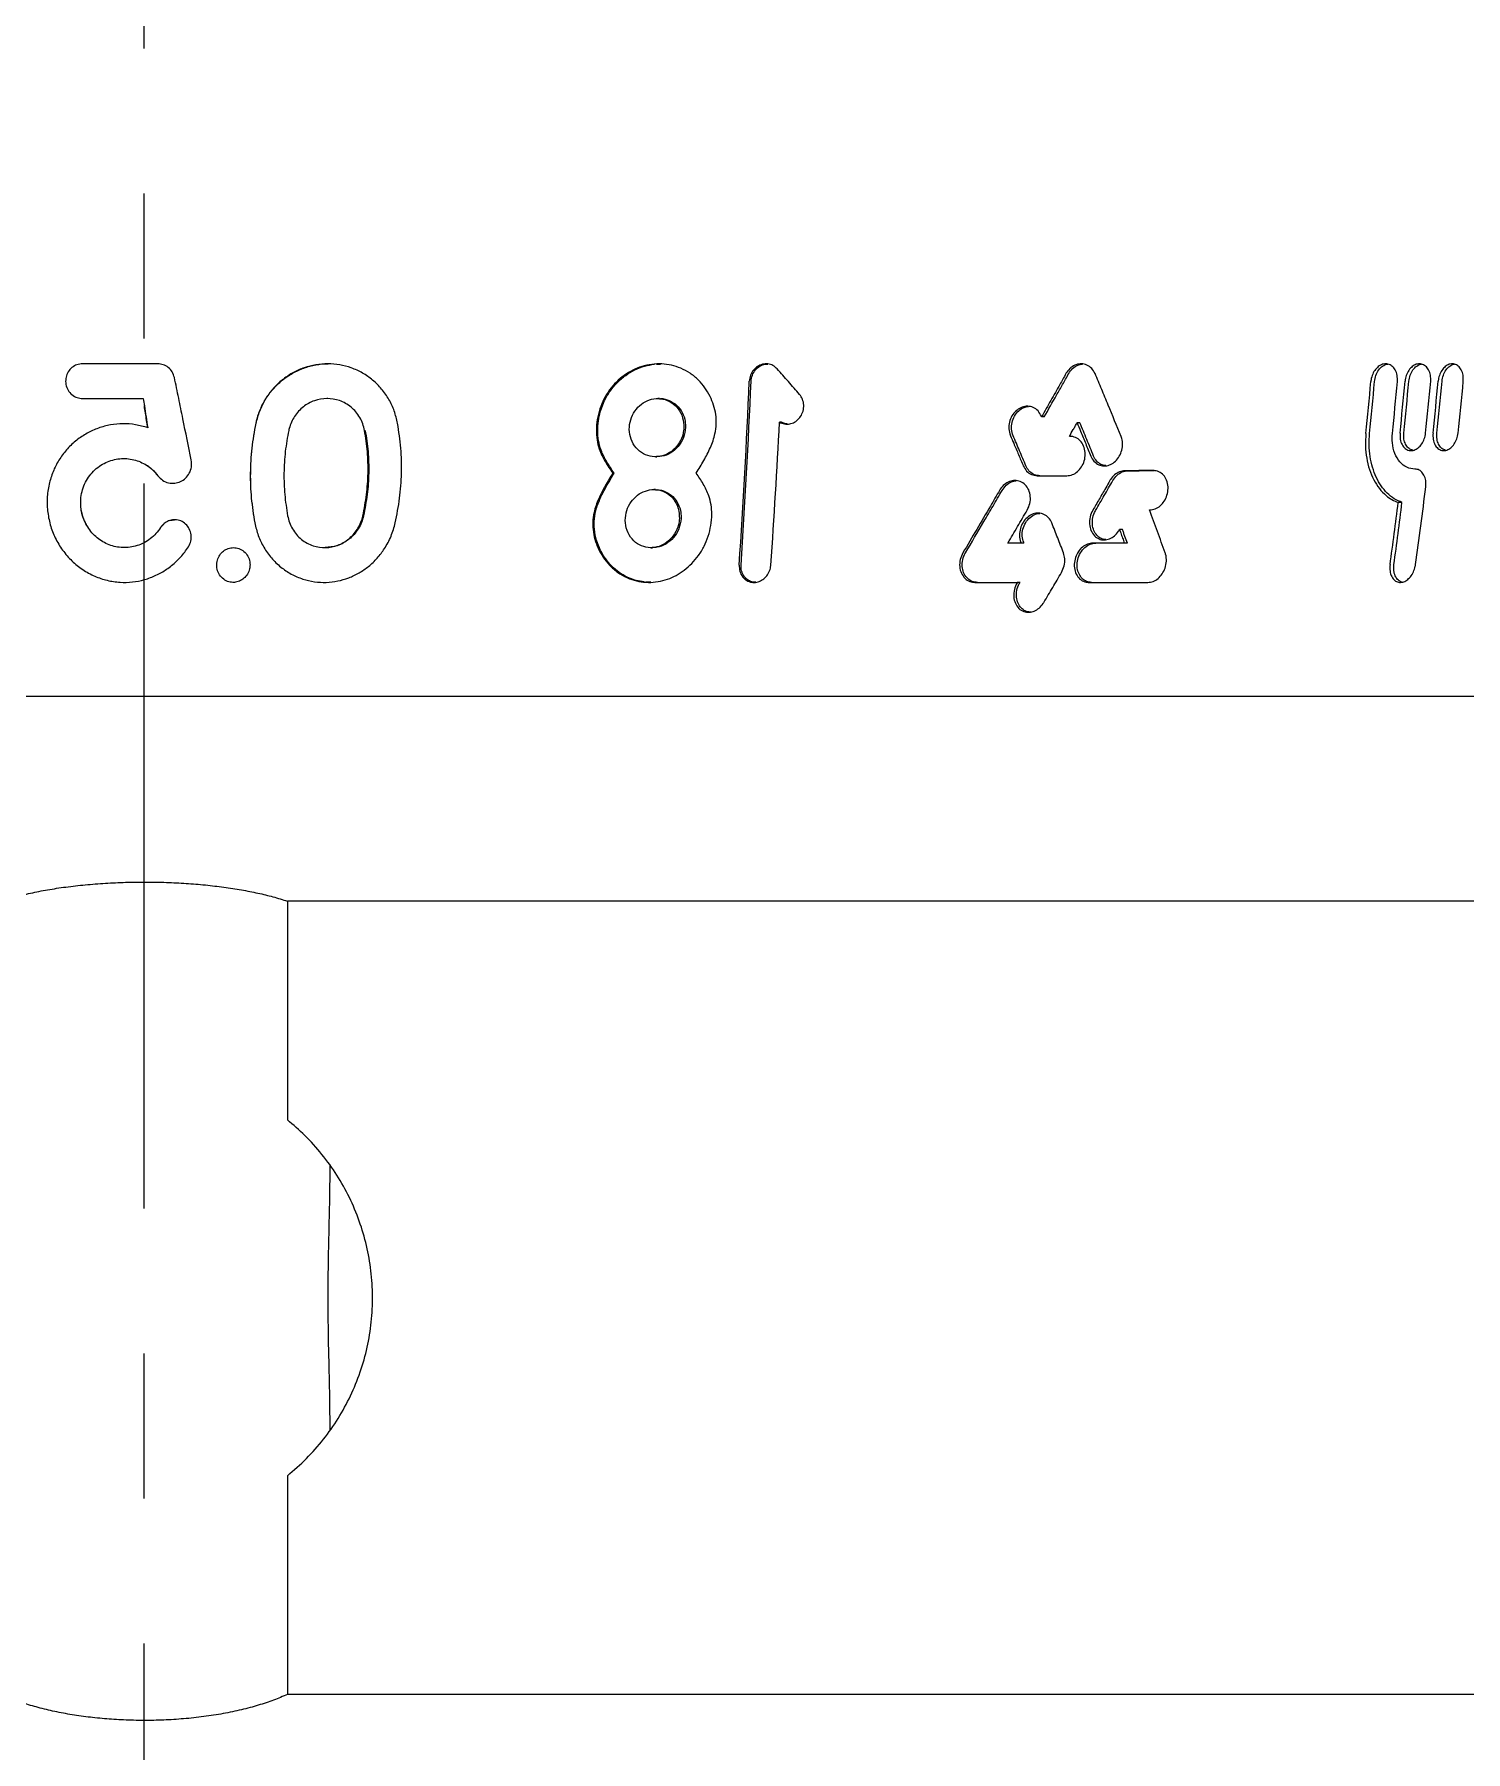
# Model space of a CAD drawing. Header units: millimetres. Extents: x 8 to 872, y 8 to 585.
# Drawn here: x 732.85 to 757.93, y 167.16 to 197.24 of the extents above; entities that cross this region are included whole.
import ezdxf

# ---------------------------------------------------------------- set-up
doc = ezdxf.new("R2010")
doc.units = ezdxf.units.MM
doc.linetypes.add('CENTERX2', pattern=[20.32, 12.7, -2.54, 2.54, -2.54])
doc.layers.add('CENTERLINE', color=4, linetype='CENTERX2')
doc.layers.add('HATCH', color=3, linetype='Continuous')
doc.layers.add('OUTLINE', color=7, linetype='Continuous', lineweight=25)

msp = doc.modelspace()

# ---------------------------------------------------------------- hatches: boundary and pattern name
at = {"layer": 'HATCH'}
h = msp.add_hatch(dxfattribs=at)
h.set_pattern_fill('NET', color=256, angle=45, style=0)
edge = h.paths.add_edge_path(flags=0)
edge.add_line((767.40473, 185.63876), (774.75574, 183.66907))
edge.add_arc((316.70779, 197.23876), 458.24891, 358.3031065, 360)
edge.add_line((774.95669, 197.23876), (774.95669, 200.86584))
edge.add_arc((763.9299, 200.86584), 11.02679, 0, 8.530766)
edge.add_line((774.8347, 202.50156), (774.72831, 203.2108))
edge.add_arc((781.1299, 204.17104), 6.47321, 180, 188.530766, ccw=False)
edge.add_line((774.65669, 204.17104), (774.65669, 314.81098))
edge.add_arc((781.1299, 314.81098), 6.47321, 171.469234, 180, ccw=False)
edge.add_line((774.72831, 315.77122), (774.8347, 316.48046))
edge.add_arc((763.9299, 318.11618), 11.02679, 351.469234, 360)
edge.add_line((774.95669, 318.11618), (774.95669, 326.84326))
edge.add_arc((738.9299, 326.84326), 36.02679, 0, 46.397181)
edge.add_line((763.77596, 352.93163), (762.29148, 354.34543))
edge.add_arc((768.4799, 360.84326), 8.97321, 180, 226.397181, ccw=False)
edge.add_line((759.50669, 360.84326), (759.50669, 362.49326))
edge.add_arc((583.1799, 362.49326), 176.32679, 0, 5.9289581)
edge.add_line((758.56347, 380.70699), (754.63591, 418.5263))
edge.add_arc((757.59321, 418.83342), 2.97321, 5.928958, 185.928958, ccw=False)
edge.add_line((760.55051, 419.14054), (760.5824, 418.83342))
edge.add_line((760.5824, 418.83342), (760.59321, 418.83342))
edge.add_arc((757.59321, 418.83342), 3, 0, 90)
edge.add_line((757.59321, 421.83342), (748.23288, 421.83342))
edge.add_spline(control_points=[(748.23288, 421.83342), (748.40967, 420.13113), (748.58646, 418.42884), (748.76325, 416.72655), (749.83717, 406.3858), (750.91109, 396.04504), (751.985, 385.70429), (752.17955, 383.83101), (752.37409, 381.95773), (752.56864, 380.08445)], knot_values=[0.02553904, 0.02553904, 0.02553904, 0.02553904, 0.03067337, 0.03067337, 0.03067337, 0.06186248, 0.06186248, 0.06186248, 0.06751254, 0.06751254, 0.06751254, 0.06751254], weights=[1, 1, 1, 1, 1, 1, 1, 1, 1, 1], degree=3, periodic=0)
edge.add_spline(control_points=[(752.56864, 380.08445), (752.86599, 377.22118), (753.09124, 374.34612), (753.39566, 368.57211), (753.47482, 365.67316), (753.47942, 362.76201)], knot_values=[0, 0, 0, 0, 0.5, 0.5, 1, 1, 1, 1], weights=[1, 1, 1, 1, 1, 1], degree=3, periodic=0)
edge.add_spline(control_points=[(753.47942, 362.76201), (753.48214, 361.04068), (753.71632, 359.30494), (754.16941, 357.64429), (754.7455, 355.53282), (755.69505, 353.49205), (756.93807, 351.69064), (757.69838, 350.58879), (758.57703, 349.56008), (759.54645, 348.63683)], knot_values=[0, 0, 0, 0, 0.00516405, 0.00516405, 0.00516405, 0.01176655, 0.01176655, 0.01176655, 0.01576889, 0.01576889, 0.01576889, 0.01576889], weights=[1, 1, 1, 1, 1, 1, 1, 1, 1, 1], degree=3, periodic=0)
edge.add_line((759.54645, 348.63683), (759.61935, 348.5674))
edge.add_spline(control_points=[(759.61935, 348.5674), (760.3536, 347.86812), (761.0593, 347.12401), (762.37762, 345.5842), (762.99399, 344.78552), (764.14281, 343.13173), (764.67526, 342.27662), (765.41033, 340.95118), (765.64473, 340.50222), (766.09193, 339.58978), (766.30527, 339.12493), (767.30764, 336.78519), (767.90868, 334.86112), (768.51787, 331.89891), (768.67182, 330.89873), (768.82676, 329.37867), (768.86559, 328.86892), (768.917, 327.85449), (768.92975, 327.34835), (768.92975, 326.84326)], knot_values=[0, 0, 0, 0, 0.125, 0.125, 0.25, 0.25, 0.375, 0.375, 0.4375, 0.4375, 0.5, 0.5, 0.75, 0.75, 0.875, 0.875, 0.9375, 0.9375, 1, 1, 1, 1], weights=[1, 1, 1, 1, 1, 1, 1, 1, 1, 1, 1, 1, 1, 1, 1, 1, 1, 1, 1, 1], degree=3, periodic=0)
edge.add_line((768.92975, 326.84326), (768.92975, 318.11618))
edge.add_spline(control_points=[(768.92975, 318.11618), (768.92975, 317.99208), (768.92508, 317.86694), (768.90655, 317.61927), (768.89272, 317.4964), (768.87443, 317.37448)], knot_values=[0, 0, 0, 0, 0.5, 0.5, 1, 1, 1, 1], weights=[1, 1, 1, 1, 1, 1], degree=3, periodic=0)
edge.add_line((768.87443, 317.37448), (768.68507, 316.11205))
edge.add_spline(control_points=[(768.68507, 316.11205), (768.66678, 315.99015), (768.65295, 315.86725), (768.63441, 315.6194), (768.62975, 315.49454), (768.62975, 315.37035)], knot_values=[0, 0, 0, 0, 0.5, 0.5, 1, 1, 1, 1], weights=[1, 1, 1, 1, 1, 1], degree=3, periodic=0)
edge.add_line((768.62975, 315.37035), (768.62975, 203.61167))
edge.add_spline(control_points=[(768.62975, 203.61167), (768.62975, 203.48807), (768.63437, 203.36351), (768.65286, 203.11565), (768.6667, 202.99245), (768.68507, 202.86997)], knot_values=[0, 0, 0, 0, 0.5, 0.5, 1, 1, 1, 1], weights=[1, 1, 1, 1, 1, 1], degree=3, periodic=0)
edge.add_line((768.68507, 202.86997), (768.87443, 201.60755))
edge.add_spline(control_points=[(768.87443, 201.60755), (768.89298, 201.48391), (768.9206, 201.23666), (768.92975, 200.98944), (768.92975, 200.86584)], knot_values=[0, 0, 0, 0, 0.5, 1, 1, 1, 1], weights=[1, 1, 1, 1, 1], degree=3, periodic=0)
edge.add_line((768.92975, 200.86584), (768.92975, 197.23876))
edge.add_spline(control_points=[(768.92975, 197.23876), (768.92975, 195.29464), (768.80398, 193.35045), (768.42172, 190.43404), (768.26114, 189.45856), (767.87862, 187.53266), (767.65669, 186.58045), (767.40473, 185.63876)], knot_values=[0, 0, 0, 0, 0.5, 0.5, 0.75, 0.75, 1, 1, 1, 1], weights=[1, 1, 1, 1, 1, 1, 1, 1], degree=3, periodic=0)

# ---------------------------------------------------------------- linework, layer by layer
at = {"layer": 'CENTERLINE'}
msp.add_line((734.7799, 156.34842), (734.7799, 430.8663), dxfattribs=at)
at = {"layer": 'OUTLINE'}
for p, q in [((735.01731, 191.46761), (733.69816, 191.46761)), ((743.75289, 191.46124), (743.82394, 191.46229)), ((733.70083, 190.85892), (734.76221, 190.85892)), ((737.99381, 190.85891), (737.98409, 190.85891)), ((743.80562, 190.85854), (743.77786, 190.85854)), ((745.94296, 190.44595), (745.90949, 190.44595)), ((750.55052, 190.5407), (750.50326, 190.5407)), ((751.1737, 190.43382), (751.12453, 190.43382)), ((751.00041, 190.19633), (750.98973, 190.19633)), ((743.7355, 189.84065), (743.76337, 189.84065)), ((734.42659, 189.80792), (734.42548, 189.80792)), ((734.78783, 189.7099), (734.78775, 189.70993)), ((743.01372, 189.55264), (742.98884, 189.55264)), ((743.73691, 189.26465), (743.70883, 189.26465)), ((750.4247, 189.50714), (750.94488, 189.50714)), ((756.81766, 189.03753), (756.75074, 189.03753)), ((735.06638, 188.60003), (735.12154, 188.65994)), ((735.22596, 188.72228), (735.30713, 188.73339)), ((750.14463, 188.32796), (749.91269, 188.32796)), ((750.19177, 188.32796), (750.14463, 188.32796)), ((751.95416, 188.32796), (751.40063, 188.32796)), ((751.91862, 188.56249), (751.86633, 188.56249)), ((752.00685, 188.32796), (751.95416, 188.32796)), ((737.94086, 188.24746), (737.95076, 188.24746)), ((743.65633, 188.24676), (743.68454, 188.24676)), ((743.65329, 187.64297), (743.56586, 187.64409)), ((749.33444, 187.63876), (750.07752, 187.63876)), ((750.12481, 187.63876), (750.07752, 187.63876)), ((751.32803, 187.63875), (752.36694, 187.63875)), ((767.40473, 185.63876), (702.15507, 185.63876)), ((765.48585, 182.05493), (737.28677, 182.05493)), ((737.28677, 182.05493), (737.28677, 178.22359)), ((737.28677, 171.98961), (737.28677, 168.15828)), ((765.48585, 168.15828), (737.28677, 168.15828))]:
    msp.add_line(p, q, dxfattribs=at)
for centre, radius, start, end in [((608.35874, 197.03706), 137.14775, 356.1976122, 357.5449257), ((608.06159, 197.03784), 137.47634, 356.206387, 357.5504709), ((687.42195, 197.1556), 69.11065, 354.2632417, 355.0200448), ((687.30182, 197.1582), 69.29461, 354.2763595, 355.0311385), ((689.32147, 197.15779), 67.68216, 354.1398855, 354.9127967), ((689.8748, 197.15652), 67.26377, 354.1099877, 354.8859327), ((689.75442, 197.1598), 67.44979, 354.1234857, 354.8972746), ((691.59034, 197.16336), 66.00363, 353.9911576, 354.7820667), ((692.08955, 197.16428), 65.63675, 353.9566362, 354.7520104), ((692.02076, 197.16314), 65.7727, 353.9701722, 354.763885), ((693.76625, 197.16506), 64.40582, 353.8399958, 354.6507254), ((616.26483, 197.00935), 129.81069, 355.9946143, 357.1018143), ((692.86985, 197.06529), 64.82964, 351.9168645, 353.1308129), ((691.22106, 197.05004), 66.01771, 352.076638, 353.0288762), ((691.14424, 197.04903), 66.16027, 352.0947062, 353.0448557)]:
    msp.add_arc(centre, radius, start, end, dxfattribs=at)
for points, knots in [([(733.69816, 191.46761), (733.66474, 191.46413), (733.59786, 191.45717), (733.5099, 191.40563), (733.44326, 191.33007), (733.40482, 191.23558), (733.39767, 191.13061), (733.42726, 191.02792), (733.4893, 190.94038), (733.57541, 190.88099), (733.65073, 190.86054), (733.69233, 190.85919), (733.70083, 190.85892)], [0, 0, 0, 0, 0.10574335, 0.21158511, 0.31581914, 0.42326765, 0.53251679, 0.64707085, 0.75805183, 0.8678939, 0.9730089, 1, 1, 1, 1]), ([(735.30816, 191.22654), (735.29765, 191.26041), (735.27661, 191.32824), (735.2044, 191.40707), (735.11476, 191.45819), (735.04907, 191.46454), (735.01731, 191.46761)], [0, 0, 0, 0, 0.25972642, 0.52021736, 0.76806024, 1, 1, 1, 1]), ([(739.21824, 190.42617), (739.20126, 190.49859), (739.16729, 190.6434), (739.07152, 190.84589), (738.94393, 191.02922), (738.78735, 191.18589), (738.60709, 191.31055), (738.41179, 191.40092), (738.20503, 191.45502), (737.99473, 191.47368), (737.78501, 191.45592), (737.5818, 191.40456), (737.38994, 191.3198), (737.21313, 191.20507), (737.05704, 191.06204), (736.92383, 190.89411), (736.8196, 190.70536), (736.76095, 190.5455), (736.73911, 190.45081), (736.73343, 190.42617)], [0, 0, 0, 0, 0.06391453, 0.12781568, 0.19183685, 0.25584388, 0.3176589, 0.37946658, 0.43951682, 0.49956447, 0.55860518, 0.61764882, 0.67661951, 0.73559499, 0.79549758, 0.85541077, 0.91688866, 0.97837669, 1, 1, 1, 1]), ([(736.7393, 190.42617), (736.75839, 190.49825), (736.79656, 190.64239), (736.89818, 190.84385), (737.03067, 191.02629), (737.19138, 191.18287), (737.37511, 191.3077), (737.57355, 191.39985), (737.78234, 191.45152), (737.92693, 191.47322), (737.99949, 191.46728), (738.00155, 191.46711)], [0, 0, 0, 0, 0.12700777, 0.2540022, 0.3811703, 0.50831971, 0.6319811, 0.75563012, 0.87606062, 0.99648542, 1, 1, 1, 1]), ([(744.45227, 189.55264), (744.49673, 189.62578), (744.58563, 189.772), (744.70438, 189.99886), (744.7806, 190.21469), (744.80729, 190.41193), (744.79854, 190.58179), (744.75944, 190.7451), (744.69529, 190.90288), (744.60605, 191.05159), (744.48969, 191.18978), (744.3471, 191.30633), (744.18633, 191.39285), (744.01729, 191.4465), (743.84552, 191.47027), (743.67036, 191.46294), (743.49899, 191.42555), (743.33745, 191.35883), (743.18666, 191.26725), (743.04911, 191.15098), (742.92789, 191.01129), (742.83044, 190.85182), (742.75811, 190.67718), (742.71328, 190.49328), (742.69709, 190.31144), (742.7089, 190.13729), (742.75317, 189.9487), (742.85153, 189.75272), (742.94297, 189.61948), (742.98884, 189.55264)], [0, 0, 0, 0, 0.04889419, 0.09775541, 0.14612049, 0.17887277, 0.21161641, 0.24415337, 0.27671708, 0.31173592, 0.34674605, 0.38415608, 0.42156854, 0.45573983, 0.48990599, 0.52444012, 0.5589677, 0.59230714, 0.62566201, 0.66048744, 0.69530993, 0.73101159, 0.766734, 0.8029547, 0.83917125, 0.87153881, 0.90388017, 0.9517865, 1, 1, 1, 1]), ([(743.01372, 189.55264), (742.97001, 189.61621), (742.88284, 189.74303), (742.78414, 189.93183), (742.73519, 190.11936), (742.72106, 190.29247), (742.73368, 190.46636), (742.77221, 190.64532), (742.84064, 190.82505), (742.94074, 190.99634), (743.06727, 191.14505), (743.21233, 191.26845), (743.37348, 191.3643), (743.54273, 191.43274), (743.66, 191.45091), (743.71714, 191.45977)], [0, 0, 0, 0, 0.09560526, 0.19072035, 0.26058473, 0.33051935, 0.39995288, 0.46940103, 0.54878055, 0.62811324, 0.70424387, 0.78038584, 0.85485107, 0.92927757, 1, 1, 1, 1]), ([(745.87105, 191.3774), (745.8472, 191.39916), (745.79948, 191.44271), (745.70609, 191.47014), (745.61087, 191.46416), (745.52241, 191.42536), (745.44991, 191.35897), (745.39597, 191.26856), (745.38589, 191.19879), (745.38061, 191.16219)], [0, 0, 0, 0, 0.14388414, 0.28795172, 0.42752041, 0.56391172, 0.70231073, 0.84384654, 1, 1, 1, 1]), ([(745.41232, 191.16219), (745.41741, 191.19783), (745.4276, 191.26915), (745.4842, 191.36344), (745.56319, 191.43043), (745.6424, 191.4649), (745.69076, 191.46294), (745.70741, 191.46227)], [0, 0, 0, 0, 0.22764197, 0.45553443, 0.67681844, 0.88871163, 1, 1, 1, 1]), ([(746.26307, 190.92955), (746.23037, 190.96712), (746.16495, 191.04225), (746.03448, 191.19153), (745.93625, 191.30324), (745.87105, 191.3774)], [0, 0, 0, 0, 0.25162722, 0.50325284, 1, 1, 1, 1]), ([(751.43909, 191.29532), (751.4214, 191.3274), (751.38599, 191.39161), (751.29992, 191.4517), (751.20263, 191.47391), (751.10388, 191.4575), (751.01334, 191.40529), (750.95744, 191.34382), (750.93368, 191.30344), (750.9289, 191.29531)], [0, 0, 0, 0, 0.16576499, 0.3317884, 0.49105481, 0.64531683, 0.79975325, 0.95971964, 1, 1, 1, 1]), ([(750.97716, 191.29531), (750.99852, 191.32664), (751.04126, 191.38933), (751.12883, 191.44921), (751.19065, 191.45909), (751.21867, 191.46357)], [0, 0, 0, 0, 0.3531893, 0.70671835, 1, 1, 1, 1]), ([(756.73702, 191.15628), (756.73736, 191.19318), (756.73804, 191.26706), (756.70272, 191.36326), (756.64563, 191.43247), (756.57349, 191.46837), (756.49504, 191.46917), (756.41856, 191.43633), (756.35128, 191.37391), (756.30031, 191.28745), (756.27793, 191.21032), (756.27284, 191.16607), (756.27172, 191.15629)], [0, 0, 0, 0, 0.11509634, 0.23046271, 0.33940866, 0.44556078, 0.5494006, 0.6518671, 0.75541897, 0.86131678, 0.96935219, 1, 1, 1, 1]), ([(756.33602, 191.15629), (756.34211, 191.1929), (756.35432, 191.26619), (756.40633, 191.36269), (756.4753, 191.42969), (756.53419, 191.46337), (756.56608, 191.4628), (756.57167, 191.4627)], [0, 0, 0, 0, 0.24480286, 0.49010068, 0.72336422, 0.95148611, 1, 1, 1, 1]), ([(757.32045, 191.1607), (757.32103, 191.197), (757.32218, 191.26968), (757.28825, 191.36447), (757.23328, 191.43306), (757.1633, 191.46847), (757.08735, 191.46902), (757.01334, 191.43644), (756.94816, 191.3747), (756.89866, 191.28932), (756.87691, 191.21346), (756.87189, 191.17007), (756.87081, 191.1607)], [0, 0, 0, 0, 0.11475788, 0.22977615, 0.33962291, 0.4463288, 0.55015277, 0.65260776, 0.75617145, 0.86207057, 0.97022011, 1, 1, 1, 1]), ([(756.9369, 191.1607), (756.9429, 191.19668), (756.95493, 191.26871), (757.00539, 191.36379), (757.07217, 191.42977), (757.12803, 191.46293), (757.15767, 191.46267), (757.1619, 191.46264)], [0, 0, 0, 0, 0.24701175, 0.49447764, 0.73076905, 0.96163915, 1, 1, 1, 1]), ([(757.89157, 191.1607), (757.89229, 191.197), (757.89372, 191.26968), (757.86088, 191.36447), (757.80734, 191.43306), (757.73895, 191.46847), (757.66456, 191.46902), (757.59193, 191.43644), (757.52783, 191.3747), (757.47899, 191.28932), (757.45736, 191.21346), (757.45227, 191.17007), (757.45117, 191.1607)], [0, 0, 0, 0, 0.11475807, 0.22977619, 0.33962288, 0.44632905, 0.55015317, 0.65260773, 0.75617155, 0.8620707, 0.9702202, 1, 1, 1, 1]), ([(757.51899, 191.1607), (757.52502, 191.19668), (757.5371, 191.2687), (757.58693, 191.36383), (757.65262, 191.42962), (757.70648, 191.46268), (757.73452, 191.46258), (757.73766, 191.46257)], [0, 0, 0, 0, 0.249303731, 0.499065212, 0.73754998, 0.97055922, 1, 1, 1, 1]), ([(735.60254, 189.78407), (735.55386, 190.02406), (735.48083, 190.38407), (735.38241, 190.8652), (735.33291, 191.10609), (735.30816, 191.22654)], [0, 0, 0, 0, 0.49992681, 0.74995593, 1, 1, 1, 1]), ([(750.9289, 191.29531), (750.89364, 191.2324), (750.80549, 191.07513), (750.66373, 190.82356), (750.55675, 190.63499), (750.50326, 190.5407)], [0, 0, 0, 0, 0.24998147, 0.62498158, 1, 1, 1, 1]), ([(750.55052, 190.5407), (750.62197, 190.66641), (750.72916, 190.85499), (750.87112, 191.10657), (750.94182, 191.2324), (750.97716, 191.29531)], [0, 0, 0, 0, 0.49997074, 0.74998673, 1, 1, 1, 1]), ([(751.89431, 190.19583), (751.81998, 190.37895), (751.70847, 190.65365), (751.55559, 191.02023), (751.47792, 191.20362), (751.43909, 191.29532)], [0, 0, 0, 0, 0.499940191, 0.74996413, 1, 1, 1, 1]), ([(734.76221, 190.85891), (734.76868, 190.81629), (734.78486, 190.70973), (734.81069, 190.53934), (734.83, 190.41164), (734.83966, 190.34779)], [0, 0, 0, 0, 0.25000043, 0.62499446, 1, 1, 1, 1]), ([(734.83984, 190.34779), (734.82692, 190.43292), (734.80754, 190.56063), (734.78774, 190.69086), (734.78088, 190.73592), (734.78051, 190.73835)], [0, 0, 0, 0, 0.6541936, 0.98130075, 1, 1, 1, 1]), ([(738.63981, 190.30189), (738.63049, 190.34094), (738.61185, 190.41904), (738.55979, 190.52821), (738.49045, 190.62692), (738.40562, 190.71088), (738.30827, 190.77728), (738.16948, 190.84033), (737.98085, 190.87176), (737.75733, 190.83214), (737.55821, 190.72218), (737.40277, 190.55218), (737.33392, 190.39963), (737.31397, 190.31327), (737.31134, 190.30189)], [0, 0, 0, 0, 0.06468284, 0.12934643, 0.19416127, 0.25896076, 0.32107173, 0.38317282, 0.50307629, 0.62062481, 0.73806209, 0.85783994, 0.9812582, 1, 1, 1, 1]), ([(744.23465, 190.3496), (744.23162, 190.40876), (744.22554, 190.52713), (744.14438, 190.68335), (744.02131, 190.79834), (743.86895, 190.85922), (743.70757, 190.86239), (743.55388, 190.81063), (743.42246, 190.71047), (743.3257, 190.57106), (743.27473, 190.40441), (743.27818, 190.22741), (743.33937, 190.06187), (743.45139, 189.93103), (743.59803, 189.85214), (743.75853, 189.83188), (743.91451, 189.86766), (744.05286, 189.95306), (744.16107, 190.08106), (744.22157, 190.22073), (744.23099, 190.31352), (744.23465, 190.3496)], [0, 0, 0, 0, 0.056538959, 0.113116269, 0.168124133, 0.221304389, 0.273021015, 0.324145419, 0.375615345, 0.428160896, 0.482420176, 0.538563099, 0.595361878, 0.651576925, 0.705791179, 0.757798467, 0.808410951, 0.858911157, 0.910997166, 0.9654033, 1, 1, 1, 1]), ([(743.80538, 190.85504), (743.81319, 190.85616), (743.87298, 190.86482), (743.9834, 190.82821), (744.1159, 190.74618), (744.21353, 190.61626), (744.26129, 190.47713), (744.26261, 190.38514), (744.26311, 190.3496)], [0, 0, 0, 0, 0.03070561, 0.23534864, 0.43937339, 0.6480702, 0.86403656, 1, 1, 1, 1]), ([(745.90949, 190.44595), (745.93761, 190.43288), (745.99393, 190.4067), (746.08878, 190.40946), (746.1777, 190.44267), (746.25364, 190.50462), (746.30932, 190.59013), (746.33783, 190.69157), (746.33359, 190.79723), (746.30287, 190.87822), (746.2727, 190.91713), (746.26307, 190.92955)], [0, 0, 0, 0, 0.11526822, 0.23086588, 0.34156555, 0.45546833, 0.57266889, 0.69347281, 0.81811633, 0.94194438, 1, 1, 1, 1]), ([(750.49875, 190.55178), (750.48102, 190.58388), (750.4455, 190.64814), (750.35868, 190.70808), (750.26043, 190.73033), (750.16071, 190.71402), (750.06908, 190.66277), (749.99383, 190.58121), (749.94264, 190.47635), (749.92322, 190.35838), (749.93494, 190.26627), (749.95323, 190.219), (749.9578, 190.20719)], [0, 0, 0, 0, 0.10976902, 0.21979017, 0.32393458, 0.4258114, 0.52786683, 0.63153217, 0.73877999, 0.84969138, 0.96242616, 1, 1, 1, 1]), ([(736.73343, 190.42617), (736.70716, 190.28149), (736.65464, 189.99212), (736.63183, 189.55294), (736.64631, 189.11345), (736.69256, 188.82508), (736.7158, 188.6802)], [0, 0, 0, 0, 0.24973577, 0.4994692, 0.74853781, 1, 1, 1, 1]), ([(736.72171, 188.6802), (736.69853, 188.82407), (736.65217, 189.11179), (736.63741, 189.55024), (736.66008, 189.99047), (736.71281, 190.28045), (736.7393, 190.42617)], [0, 0, 0, 0, 0.24972263, 0.49945489, 0.74847335, 1, 1, 1, 1]), ([(739.17818, 188.6802), (739.20633, 188.82407), (739.26262, 189.11179), (739.29204, 189.55022), (739.28378, 189.99043), (739.24016, 190.28044), (739.21824, 190.42617)], [0, 0, 0, 0, 0.249712489, 0.499432581, 0.748469517, 1, 1, 1, 1]), ([(746.04203, 190.41425), (746.01731, 190.4183), (745.98244, 190.42401), (745.95187, 190.441), (745.94296, 190.44595)], [0, 0, 0, 0, 0.70873297, 1, 1, 1, 1]), ([(750.00355, 190.20719), (749.99179, 190.24416), (749.96828, 190.3181), (749.97865, 190.44113), (750.02251, 190.55561), (750.09713, 190.64785), (750.18597, 190.70767), (750.24831, 190.71639), (750.27586, 190.72025)], [0, 0, 0, 0, 0.17530558, 0.35057774, 0.52586243, 0.69850862, 0.86675423, 1, 1, 1, 1]), ([(750.50326, 190.5407), (750.50251, 190.54254), (750.50138, 190.54532), (750.49988, 190.54901), (750.49913, 190.55086), (750.49875, 190.55178)], [0, 0, 0, 0, 0.499990243, 0.750019765, 1, 1, 1, 1]), ([(750.98973, 190.19633), (751.01223, 190.23591), (751.04598, 190.29527), (751.09089, 190.37444), (751.11332, 190.41403), (751.12453, 190.43382)], [0, 0, 0, 0, 0.49998852, 0.75000286, 1, 1, 1, 1]), ([(751.12453, 190.43382), (751.14474, 190.38526), (751.19528, 190.26384), (751.2753, 190.06963), (751.33448, 189.92403), (751.36407, 189.85123)], [0, 0, 0, 0, 0.24999359, 0.624987193, 1, 1, 1, 1]), ([(751.4142, 189.85123), (751.37455, 189.94829), (751.31507, 190.09389), (751.23459, 190.28811), (751.19399, 190.38525), (751.1737, 190.43382)], [0, 0, 0, 0, 0.49997871, 0.74999083, 1, 1, 1, 1]), ([(734.83966, 190.34779), (734.76898, 190.36763), (734.62762, 190.40733), (734.40658, 190.42244), (734.18674, 190.40225), (733.97366, 190.34606), (733.77397, 190.2554), (733.59086, 190.13368), (733.42985, 189.98249), (733.29297, 189.80477), (733.18631, 189.60494), (733.11079, 189.38186), (733.07066, 189.14162), (733.07905, 188.97548), (733.08325, 188.8924)], [0, 0, 0, 0, 0.08046086, 0.16090978, 0.24140806, 0.32191201, 0.40192966, 0.48195735, 0.56372916, 0.64551813, 0.73012987, 0.81475445, 0.90736878, 1, 1, 1, 1]), ([(737.31134, 190.30189), (737.28852, 190.17799), (737.24289, 189.93019), (737.2221, 189.55373), (737.23327, 189.17663), (737.27218, 188.92893), (737.29173, 188.80449)], [0, 0, 0, 0, 0.24945961, 0.49891475, 0.74825508, 1, 1, 1, 1]), ([(738.60992, 188.80449), (738.63365, 188.92778), (738.68113, 189.17438), (738.70526, 189.55028), (738.69706, 189.92791), (738.65896, 190.17682), (738.63981, 190.30189)], [0, 0, 0, 0, 0.24943666, 0.49888084, 0.74819898, 1, 1, 1, 1]), ([(738.65143, 190.30189), (738.6705, 190.17799), (738.70864, 189.9302), (738.71723, 189.55372), (738.69333, 189.1766), (738.64559, 188.92892), (738.62161, 188.80449)], [0, 0, 0, 0, 0.24946669, 0.49893433, 0.74826175, 1, 1, 1, 1]), ([(744.26311, 190.3496), (744.25492, 190.29057), (744.23853, 190.17253), (744.14394, 190.01562), (744.01076, 189.90241), (743.87532, 189.84328), (743.79198, 189.8464), (743.76327, 189.84748)], [0, 0, 0, 0, 0.22574066, 0.45148579, 0.67328088, 0.88742864, 1, 1, 1, 1]), ([(749.9578, 190.20719), (749.97668, 190.16319), (750.02385, 190.0532), (750.09867, 189.87727), (750.15413, 189.74538), (750.18186, 189.67943)], [0, 0, 0, 0, 0.24999287, 0.62498919, 1, 1, 1, 1]), ([(750.22849, 189.67943), (750.19134, 189.76736), (750.13562, 189.89925), (750.06039, 190.07519), (750.02249, 190.16319), (750.00355, 190.20719)], [0, 0, 0, 0, 0.49998311, 0.74999047, 1, 1, 1, 1]), ([(750.94488, 189.50714), (750.9777, 189.51094), (751.04337, 189.51855), (751.13405, 189.5755), (751.20689, 189.6594), (751.25562, 189.76613), (751.2736, 189.88555), (751.25539, 190.00336), (751.20286, 190.10314), (751.12337, 190.17096), (751.05059, 190.1946), (751.0092, 190.19603), (751.00041, 190.19633)], [0, 0, 0, 0, 0.10362464, 0.20729467, 0.31057569, 0.41797843, 0.53067703, 0.64476886, 0.75766455, 0.86714539, 0.97178352, 1, 1, 1, 1]), ([(751.36407, 189.85123), (751.38104, 189.81903), (751.41502, 189.75454), (751.49913, 189.6945), (751.59448, 189.67267), (751.69106, 189.6894), (751.78, 189.74066), (751.85382, 189.82205), (751.90508, 189.92707), (751.92569, 190.04562), (751.91542, 190.13759), (751.8984, 190.18453), (751.89431, 190.19583)], [0, 0, 0, 0, 0.11036313, 0.22100751, 0.32503894, 0.42610591, 0.52730286, 0.6307098, 0.73851487, 0.85045715, 0.96400664, 1, 1, 1, 1]), ([(756.18647, 190.24743), (756.18199, 190.17428), (756.17302, 190.02799), (756.19493, 189.81478), (756.24346, 189.61429), (756.31855, 189.43358), (756.41797, 189.27879), (756.52774, 189.1647), (756.64004, 189.08423), (756.71384, 189.0531), (756.75074, 189.03753)], [0, 0, 0, 0, 0.13499426, 0.26997964, 0.40512273, 0.54024118, 0.67207409, 0.80388089, 0.90194333, 1, 1, 1, 1]), ([(756.81766, 189.03753), (756.77126, 189.05783), (756.67846, 189.09842), (756.55577, 189.19916), (756.44989, 189.32579), (756.3628, 189.47784), (756.29747, 189.65172), (756.25595, 189.84207), (756.23794, 190.04241), (756.24662, 190.17909), (756.25096, 190.24743)], [0, 0, 0, 0, 0.1235964, 0.24721364, 0.37063889, 0.49408383, 0.62106541, 0.74806115, 0.87402869, 1, 1, 1, 1]), ([(757.04403, 189.62257), (756.99463, 189.62872), (756.89584, 189.64102), (756.77236, 189.74197), (756.68453, 189.89217), (756.64201, 190.06925), (756.6475, 190.19276), (756.64993, 190.24743)], [0, 0, 0, 0, 0.20485154, 0.40968271, 0.61602493, 0.83001198, 1, 1, 1, 1]), ([(756.78347, 190.25397), (756.78247, 190.21736), (756.78049, 190.14407), (756.81381, 190.04866), (756.86862, 189.98011), (756.93846, 189.94561), (757.01385, 189.94625), (757.08711, 189.97946), (757.15202, 190.04123), (757.20214, 190.12663), (757.22459, 190.20209), (757.23019, 190.24513), (757.23133, 190.25397)], [0, 0, 0, 0, 0.11622603, 0.23271537, 0.34366084, 0.45038351, 0.55313339, 0.65410794, 0.75667969, 0.86260087, 0.97179031, 1, 1, 1, 1]), ([(757.0061, 189.9517), (756.98372, 189.96005), (756.93835, 189.97698), (756.88615, 190.04003), (756.85277, 190.12461), (756.84556, 190.20087), (756.84901, 190.24455), (756.84975, 190.25397)], [0, 0, 0, 0, 0.22340558, 0.452918172, 0.689469604, 0.933087324, 1, 1, 1, 1]), ([(757.36153, 190.25397), (757.36038, 190.21736), (757.35808, 190.14407), (757.39026, 190.04866), (757.44362, 189.98011), (757.51186, 189.94561), (757.58571, 189.94625), (757.65761, 189.97946), (757.72149, 190.04123), (757.77098, 190.12663), (757.79334, 190.20209), (757.79903, 190.24513), (757.8002, 190.25397)], [0, 0, 0, 0, 0.11622625, 0.23271602, 0.34366081, 0.45038423, 0.55313425, 0.6541081, 0.75668026, 0.86260097, 0.97179035, 1, 1, 1, 1]), ([(757.58119, 189.95172), (757.55933, 189.96007), (757.51499, 189.97699), (757.46418, 190.04003), (757.43189, 190.12461), (757.4252, 190.20087), (757.42878, 190.24455), (757.42956, 190.25397)], [0, 0, 0, 0, 0.223260505, 0.452815318, 0.689412009, 0.933075065, 1, 1, 1, 1]), ([(751.62661, 189.68424), (751.60515, 189.68667), (751.55257, 189.69262), (751.4812, 189.74309), (751.43566, 189.80304), (751.41799, 189.84274), (751.4142, 189.85123)], [0, 0, 0, 0, 0.231124121, 0.566092709, 0.907168258, 1, 1, 1, 1]), ([(733.66791, 188.95345), (733.66592, 188.99975), (733.66195, 189.09233), (733.68544, 189.23011), (733.73135, 189.36187), (733.79918, 189.48247), (733.88659, 189.58777), (733.98841, 189.67441), (734.10276, 189.74067), (734.22362, 189.78543), (734.34892, 189.80797), (734.47369, 189.80951), (734.59615, 189.78992), (734.75123, 189.73804), (734.90165, 189.64435), (734.98678, 189.54396), (735.01946, 189.50541)], [0, 0, 0, 0, 0.07088883, 0.14176067, 0.21277543, 0.28377248, 0.35210771, 0.42042356, 0.48592554, 0.55141631, 0.61424248, 0.67706693, 0.73864184, 0.80021982, 0.92330269, 1, 1, 1, 1]), ([(734.90586, 189.62392), (734.88301, 189.64429), (734.84647, 189.67686), (734.80284, 189.69916), (734.7865, 189.7075)], [0, 0, 0, 0, 0.62564902, 1, 1, 1, 1]), ([(735.02018, 189.50541), (734.99392, 189.53948), (734.96467, 189.57741), (734.92717, 189.60692), (734.92333, 189.60993)], [0, 0, 0, 0, 0.89778946, 1, 1, 1, 1]), ([(735.01946, 189.50541), (735.045, 189.47748), (735.09618, 189.42153), (735.20205, 189.37726), (735.31253, 189.36981), (735.41726, 189.39902), (735.5074, 189.46066), (735.57441, 189.54967), (735.6141, 189.66212), (735.60652, 189.74216), (735.60254, 189.78407)], [0, 0, 0, 0, 0.12611785, 0.25266945, 0.37216418, 0.48966464, 0.60833089, 0.73083704, 0.85904408, 1, 1, 1, 1]), ([(742.98884, 189.55264), (742.94439, 189.47948), (742.85554, 189.3332), (742.73682, 189.10652), (742.66024, 188.89017), (742.63358, 188.69142), (742.64309, 188.51901), (742.6834, 188.35345), (742.7494, 188.19284), (742.84149, 188.04089), (742.96187, 187.90044), (743.10912, 187.78396), (743.27294, 187.70042), (743.44335, 187.65171), (743.61265, 187.63397), (743.78283, 187.64743), (743.9465, 187.68946), (744.09976, 187.75845), (744.244, 187.85085), (744.37702, 187.96743), (744.49616, 188.1086), (744.5928, 188.2694), (744.66592, 188.44726), (744.71201, 188.63564), (744.72819, 188.82153), (744.71533, 188.99738), (744.67026, 189.17957), (744.57753, 189.36461), (744.49409, 189.48987), (744.45227, 189.55264)], [0, 0, 0, 0, 0.04899224, 0.09795491, 0.14642275, 0.17998494, 0.21354091, 0.2468667, 0.28021807, 0.31658797, 0.35294226, 0.39114791, 0.42934964, 0.46324674, 0.4971362, 0.53041532, 0.56369432, 0.59562944, 0.62758286, 0.66215272, 0.69672527, 0.73287277, 0.76903969, 0.80666311, 0.84427521, 0.87692874, 0.90955012, 0.95466551, 1, 1, 1, 1]), ([(743.53945, 187.64679), (743.49113, 187.65434), (743.38859, 187.67036), (743.24029, 187.72758), (743.09657, 187.81091), (742.96902, 187.91996), (742.86032, 188.0507), (742.7688, 188.20206), (742.69936, 188.37587), (742.66022, 188.56249), (742.66052, 188.75391), (742.69884, 188.93197), (742.76166, 189.0982), (742.86335, 189.30469), (742.95331, 189.45303), (743.01372, 189.55264)], [0, 0, 0, 0, 0.06114244, 0.12974818, 0.19916699, 0.2705611, 0.34091501, 0.41287171, 0.49177984, 0.57317092, 0.64697319, 0.72397005, 0.79214072, 0.86041056, 1, 1, 1, 1]), ([(750.18186, 189.67943), (750.19941, 189.64745), (750.23456, 189.58344), (750.32182, 189.51996), (750.39055, 189.51139), (750.4247, 189.50714)], [0, 0, 0, 0, 0.33424969, 0.66918747, 1, 1, 1, 1]), ([(750.47214, 189.50714), (750.44017, 189.51074), (750.37625, 189.51793), (750.29449, 189.57383), (750.24925, 189.63389), (750.23169, 189.67241), (750.22849, 189.67943)], [0, 0, 0, 0, 0.30760515, 0.61499485, 0.92986225, 1, 1, 1, 1]), ([(751.96431, 189.59532), (751.93228, 189.59147), (751.86821, 189.58375), (751.77928, 189.52693), (751.72679, 189.46688), (751.70427, 189.42962), (751.70057, 189.42351)], [0, 0, 0, 0, 0.31298072, 0.62610911, 0.93865432, 1, 1, 1, 1]), ([(751.75192, 189.42351), (751.77407, 189.45522), (751.81844, 189.5187), (751.9137, 189.58193), (751.98204, 189.59084), (752.01637, 189.59532)], [0, 0, 0, 0, 0.331754273, 0.664326775, 1, 1, 1, 1]), ([(752.46543, 189.5963), (752.4226, 189.59622), (752.33693, 189.59605), (752.17009, 189.59572), (752.0456, 189.59548), (751.96431, 189.59532)], [0, 0, 0, 0, 0.25759985, 0.51520159, 1, 1, 1, 1]), ([(752.01637, 189.59532), (752.0596, 189.59541), (752.14604, 189.59557), (752.29653, 189.59587), (752.40338, 189.59608), (752.46735, 189.5962)], [0, 0, 0, 0, 0.28633283, 0.57266606, 1, 1, 1, 1]), ([(752.40061, 188.90711), (752.43228, 188.91101), (752.49564, 188.9188), (752.58384, 188.9756), (752.65548, 189.05914), (752.70452, 189.16569), (752.72421, 189.28536), (752.7086, 189.40371), (752.65915, 189.50385), (752.58298, 189.57154), (752.51314, 189.59473), (752.47352, 189.59604), (752.46543, 189.5963)], [0, 0, 0, 0, 0.10300808, 0.20605172, 0.30898731, 0.41654523, 0.53000022, 0.64512111, 0.75886069, 0.8686984, 0.97317853, 1, 1, 1, 1]), ([(757.23413, 189.31148), (757.23574, 189.34865), (757.23894, 189.42309), (757.20734, 189.52016), (757.15338, 189.58891), (757.09474, 189.61951), (757.05677, 189.6218), (757.04403, 189.62257)], [0, 0, 0, 0, 0.232304364, 0.465151963, 0.68420993, 0.893974327, 1, 1, 1, 1]), ([(744.15672, 188.7557), (744.15426, 188.81554), (744.14934, 188.93528), (744.06854, 189.09293), (743.94516, 189.20758), (743.79343, 189.2664), (743.63431, 189.2675), (743.48353, 189.21506), (743.35413, 189.11562), (743.25756, 188.9773), (743.20518, 188.81072), (743.20691, 188.63232), (743.26741, 188.46488), (743.37984, 188.33348), (743.52653, 188.25624), (743.68531, 188.23851), (743.83823, 188.27577), (743.97386, 188.36093), (744.08119, 188.48793), (744.14234, 188.62684), (744.15269, 188.71957), (744.15672, 188.7557)], [0, 0, 0, 0, 0.05758518, 0.11522569, 0.1707552, 0.2236457, 0.27448938, 0.3245818, 0.37524582, 0.4274749, 0.48208428, 0.53920739, 0.59722187, 0.65429894, 0.70855882, 0.75982468, 0.80934661, 0.85886963, 0.91043131, 0.96509403, 1, 1, 1, 1]), ([(743.73652, 189.2604), (743.74653, 189.26174), (743.80763, 189.26992), (743.91725, 189.23243), (744.04549, 189.15002), (744.13956, 189.02106), (744.18495, 188.88282), (744.18524, 188.79115), (744.18536, 188.7557)], [0, 0, 0, 0, 0.03929153, 0.23997162, 0.44033653, 0.64686676, 0.86345347, 1, 1, 1, 1]), ([(749.7655, 189.25014), (749.71239, 189.15886), (749.5796, 188.93065), (749.36599, 188.56575), (749.20481, 188.29235), (749.12422, 188.15565)], [0, 0, 0, 0, 0.24996198, 0.62495375, 1, 1, 1, 1]), ([(749.16831, 188.15565), (749.27595, 188.33789), (749.43742, 188.61129), (749.65131, 188.97623), (749.7578, 189.15884), (749.81104, 189.25014)], [0, 0, 0, 0, 0.49993749, 0.74996062, 1, 1, 1, 1]), ([(750.25056, 188.90555), (750.2683, 188.94368), (750.30377, 189.01998), (750.31124, 189.14582), (750.28276, 189.26111), (750.22027, 189.3532), (750.13373, 189.41052), (750.03552, 189.42864), (749.93705, 189.40909), (749.84733, 189.35545), (749.79306, 189.29535), (749.76976, 189.25714), (749.7655, 189.25014)], [0, 0, 0, 0, 0.11686841, 0.23381154, 0.34876274, 0.46154651, 0.56995798, 0.67314047, 0.773695, 0.87400501, 0.97693032, 1, 1, 1, 1]), ([(749.81104, 189.25014), (749.83331, 189.28158), (749.87788, 189.34449), (749.96722, 189.40422), (750.02941, 189.41395), (750.05683, 189.41824)], [0, 0, 0, 0, 0.35825216, 0.71705677, 1, 1, 1, 1]), ([(751.70057, 189.42351), (751.67551, 189.3799), (751.61285, 189.27087), (751.51226, 189.09648), (751.43651, 188.96574), (751.39864, 188.90038)], [0, 0, 0, 0, 0.24999785, 0.62498733, 1, 1, 1, 1]), ([(751.44932, 188.90038), (751.49992, 188.98753), (751.57581, 189.11827), (751.67656, 189.29267), (751.7268, 189.3799), (751.75192, 189.42351)], [0, 0, 0, 0, 0.49998111, 0.74998594, 1, 1, 1, 1]), ([(733.66452, 188.95345), (733.67222, 188.9077), (733.68763, 188.81619), (733.73005, 188.7011), (733.77044, 188.63773), (733.78576, 188.61369)], [0, 0, 0, 0, 0.3830624, 0.76606147, 1, 1, 1, 1]), ([(735.06551, 188.60003), (735.03978, 188.56427), (734.98833, 188.49276), (734.88991, 188.40274), (734.77791, 188.33014), (734.65651, 188.27898), (734.53019, 188.25078), (734.40458, 188.24431), (734.28112, 188.25946), (734.12416, 188.30535), (733.97969, 188.39043), (733.86098, 188.50607), (733.78378, 188.60933), (733.72401, 188.72546), (733.68465, 188.84207), (733.67301, 188.91951), (733.66791, 188.95345)], [0, 0, 0, 0, 0.070095941, 0.140162607, 0.21045816, 0.280734154, 0.347191002, 0.413642951, 0.477921202, 0.542206877, 0.670583329, 0.737485652, 0.804402313, 0.874747168, 0.945100331, 1, 1, 1, 1]), ([(733.08325, 188.8924), (733.09663, 188.81071), (733.12339, 188.64735), (733.21476, 188.41438), (733.34292, 188.19954), (733.50538, 188.01168), (733.69682, 187.8576), (733.90585, 187.74243), (734.12806, 187.66841), (734.35132, 187.63465), (734.57293, 187.64069), (734.78577, 187.68191), (734.98757, 187.758), (735.17579, 187.86548), (735.34493, 188.0035), (735.46922, 188.14013), (735.53155, 188.23138), (735.55274, 188.2624)], [0, 0, 0, 0, 0.07471845, 0.14942486, 0.22426891, 0.29909235, 0.37114038, 0.44316417, 0.5109989, 0.57882224, 0.6431257, 0.70743383, 0.77110143, 0.83478374, 0.90046502, 0.9661651, 1, 1, 1, 1]), ([(735.55274, 188.2624), (735.56932, 188.29526), (735.60249, 188.36101), (735.60635, 188.47249), (735.57481, 188.57699), (735.50985, 188.66308), (735.42173, 188.71931), (735.32364, 188.74077), (735.22723, 188.72868), (735.14117, 188.68624), (735.09065, 188.63693), (735.0692, 188.60545), (735.06551, 188.60003)], [0, 0, 0, 0, 0.1174932, 0.23504411, 0.35101398, 0.46535981, 0.57497535, 0.67842742, 0.77837919, 0.87752104, 0.97890831, 1, 1, 1, 1]), ([(736.7158, 188.6802), (736.73389, 188.60595), (736.77007, 188.45746), (736.87056, 188.25018), (737.00379, 188.06285), (737.16655, 187.90408), (737.35314, 187.77965), (737.55225, 187.69292), (737.76016, 187.64488), (737.96657, 187.63335), (738.16938, 187.65776), (738.36325, 187.71383), (738.54552, 187.80121), (738.71451, 187.91733), (738.86493, 188.06078), (738.99995, 188.23737), (739.11181, 188.44432), (739.15606, 188.60157), (739.17818, 188.6802)], [0, 0, 0, 0, 0.0663326, 0.13265387, 0.19912637, 0.26557549, 0.32899842, 0.39240101, 0.45198146, 0.51155507, 0.56862266, 0.62569809, 0.68289301, 0.74010101, 0.79978566, 0.85948458, 0.92973587, 1, 1, 1, 1]), ([(737.29173, 188.80449), (737.30113, 188.76533), (737.32019, 188.68593), (737.37333, 188.57563), (737.44439, 188.47475), (737.53081, 188.39053), (737.63044, 188.32359), (737.77005, 188.26257), (737.95742, 188.23495), (738.17524, 188.27852), (738.36806, 188.38954), (738.52039, 188.55947), (738.58766, 188.71017), (738.6077, 188.79508), (738.60992, 188.80449)], [0, 0, 0, 0, 0.065401031, 0.132635921, 0.198063027, 0.265595671, 0.327633395, 0.391671134, 0.510566435, 0.625168468, 0.739944112, 0.859064358, 0.984392323, 1, 1, 1, 1]), ([(738.62161, 188.80449), (738.61079, 188.76518), (738.58915, 188.68658), (738.53246, 188.57682), (738.45893, 188.47756), (738.37018, 188.3928), (738.26909, 188.32646), (738.13146, 188.26368), (738.02101, 188.25517), (737.95042, 188.24974)], [0, 0, 0, 0, 0.130927566, 0.261832072, 0.392967466, 0.524069756, 0.650291459, 0.776481125, 1, 1, 1, 1]), ([(744.18536, 188.7557), (744.17642, 188.69595), (744.15854, 188.57644), (744.06078, 188.41792), (743.92485, 188.30522), (743.79062, 188.24825), (743.71046, 188.25221), (743.68454, 188.25349)], [0, 0, 0, 0, 0.23021695, 0.46051056, 0.68486952, 0.8980723, 1, 1, 1, 1]), ([(749.91269, 188.32796), (749.96916, 188.42417), (750.05387, 188.56851), (750.16638, 188.76107), (750.2225, 188.85739), (750.25056, 188.90555)], [0, 0, 0, 0, 0.49997653, 0.749991, 1, 1, 1, 1]), ([(750.68239, 188.67929), (750.66576, 188.71138), (750.63247, 188.77566), (750.54831, 188.83594), (750.45228, 188.85819), (750.3548, 188.8424), (750.26459, 188.79278), (750.18888, 188.71343), (750.13498, 188.61013), (750.11134, 188.49202), (750.1197, 188.39763), (750.13702, 188.34854), (750.14157, 188.33565)], [0, 0, 0, 0, 0.10989862, 0.22011264, 0.32305846, 0.42260395, 0.52219432, 0.62419674, 0.73117077, 0.84353367, 0.95890958, 1, 1, 1, 1]), ([(750.18869, 188.33565), (750.17791, 188.37327), (750.15634, 188.4485), (750.17056, 188.57325), (750.21842, 188.68899), (750.29663, 188.78085), (750.3852, 188.83785), (750.44473, 188.84474), (750.46955, 188.84762)], [0, 0, 0, 0, 0.17865644, 0.35725621, 0.53645545, 0.71177436, 0.87980433, 1, 1, 1, 1]), ([(750.88667, 188.15517), (750.853, 188.24248), (750.80248, 188.37346), (750.73411, 188.54819), (750.69963, 188.63559), (750.68239, 188.67929)], [0, 0, 0, 0, 0.49998405, 0.74998441, 1, 1, 1, 1]), ([(751.39864, 188.90038), (751.38091, 188.86231), (751.34544, 188.78616), (751.3364, 188.66042), (751.36226, 188.54474), (751.42173, 188.45194), (751.50523, 188.39441), (751.60008, 188.37682), (751.69495, 188.39685), (751.78175, 188.45044), (751.83465, 188.51008), (751.8577, 188.54797), (751.86186, 188.55481)], [0, 0, 0, 0, 0.11690993, 0.23386048, 0.34954212, 0.46358693, 0.5728474, 0.67579144, 0.77532313, 0.87465162, 0.97737397, 1, 1, 1, 1]), ([(751.62564, 188.3881), (751.60518, 188.39015), (751.55418, 188.39526), (751.48437, 188.44323), (751.42464, 188.52175), (751.39114, 188.62588), (751.39018, 188.74419), (751.4164, 188.83847), (751.44245, 188.88744), (751.44932, 188.90038)], [0, 0, 0, 0, 0.10363845, 0.25833861, 0.41711478, 0.58404492, 0.75844806, 0.93621761, 1, 1, 1, 1]), ([(752.39324, 188.90709), (752.39387, 188.90709), (752.39514, 188.9071), (752.3976, 188.90711), (752.39942, 188.90711), (752.40061, 188.90711)], [0, 0, 0, 0, 0.25850932, 0.51713184, 1, 1, 1, 1]), ([(752.66811, 188.15565), (752.62311, 188.28081), (752.5556, 188.46856), (752.46338, 188.71909), (752.41662, 188.84442), (752.39324, 188.90709)], [0, 0, 0, 0, 0.49997198, 0.74998007, 1, 1, 1, 1]), ([(750.14157, 188.33565), (750.14182, 188.33501), (750.14246, 188.33341), (750.14348, 188.33084), (750.14425, 188.32892), (750.14463, 188.32796)], [0, 0, 0, 0, 0.24981823, 0.62527265, 1, 1, 1, 1]), ([(750.19177, 188.32796), (750.19125, 188.32924), (750.19048, 188.33116), (750.18946, 188.33373), (750.18895, 188.33501), (750.18869, 188.33565)], [0, 0, 0, 0, 0.49959776, 0.75018767, 1, 1, 1, 1]), ([(751.40063, 188.32796), (751.36869, 188.32414), (751.3048, 188.31652), (751.21539, 188.26079), (751.14226, 188.17864), (751.0913, 188.07334), (751.06951, 187.95389), (751.0836, 187.83423), (751.13313, 187.73202), (751.21078, 187.66312), (751.2814, 187.64027), (751.32071, 187.63899), (751.32803, 187.63875)], [0, 0, 0, 0, 0.10188868, 0.20380476, 0.30576751, 0.41286481, 0.52686686, 0.64405238, 0.76043804, 0.87201176, 0.97616133, 1, 1, 1, 1]), ([(751.37919, 187.63875), (751.34853, 187.64238), (751.28722, 187.64963), (751.20996, 187.7043), (751.1532, 187.78553), (751.12297, 187.89097), (751.12551, 188.01058), (751.16376, 188.13033), (751.2338, 188.23255), (751.32526, 188.30173), (751.40161, 188.32576), (751.4427, 188.32756), (751.45162, 188.32796)], [0, 0, 0, 0, 0.10011602, 0.2001465, 0.30258367, 0.41045648, 0.52469602, 0.64088454, 0.75714327, 0.86747641, 0.97122363, 1, 1, 1, 1]), ([(751.86186, 188.55481), (751.86261, 188.55609), (751.86372, 188.55801), (751.86521, 188.56058), (751.86596, 188.56185), (751.86633, 188.56249)], [0, 0, 0, 0, 0.50034553, 0.75052888, 1, 1, 1, 1]), ([(751.86633, 188.56249), (751.87369, 188.54294), (751.89211, 188.49407), (751.92141, 188.41589), (751.94324, 188.35727), (751.95416, 188.32796)], [0, 0, 0, 0, 0.24999494, 0.62499573, 1, 1, 1, 1]), ([(752.00685, 188.32796), (751.99222, 188.36704), (751.97028, 188.42566), (751.94081, 188.50385), (751.92602, 188.54294), (751.91862, 188.56249)], [0, 0, 0, 0, 0.50000857, 0.75000257, 1, 1, 1, 1]), ([(736.63268, 187.9431), (736.62953, 187.97912), (736.62323, 188.05121), (736.5685, 188.14608), (736.48834, 188.21453), (736.39273, 188.24887), (736.29524, 188.24866), (736.20488, 188.21713), (736.12839, 188.15822), (736.07265, 188.07569), (736.04428, 187.97562), (736.0501, 187.86818), (736.09255, 187.76752), (736.16602, 187.68921), (736.25896, 187.64388), (736.35696, 187.63402), (736.44975, 187.65665), (736.53075, 187.70762), (736.59329, 187.78336), (736.62722, 187.86617), (736.63114, 187.92141), (736.63268, 187.9431)], [0, 0, 0, 0, 0.05822316, 0.11652795, 0.17251205, 0.22522771, 0.27544887, 0.32454128, 0.37459054, 0.42684127, 0.48187799, 0.54006994, 0.59844573, 0.65593998, 0.70989856, 0.7606682, 0.80957612, 0.85886586, 0.91039749, 0.96480595, 1, 1, 1, 1]), ([(749.12422, 188.15565), (749.10626, 188.11731), (749.07035, 188.04065), (749.06237, 187.91388), (749.09106, 187.79696), (749.15517, 187.70538), (749.24028, 187.64846), (749.30446, 187.64185), (749.33444, 187.63876)], [0, 0, 0, 0, 0.17563749, 0.35118808, 0.52816065, 0.69930177, 0.85953587, 1, 1, 1, 1]), ([(749.37944, 187.63876), (749.34772, 187.64219), (749.28429, 187.64903), (749.2031, 187.70361), (749.14277, 187.78435), (749.10961, 187.88952), (749.11015, 188.00845), (749.13756, 188.09969), (749.163, 188.14598), (749.16831, 188.15565)], [0, 0, 0, 0, 0.14834293, 0.29660758, 0.45141, 0.609493, 0.77914369, 0.95390824, 1, 1, 1, 1]), ([(750.85156, 187.81154), (750.86955, 187.84986), (750.90554, 187.92652), (750.91591, 188.04965), (750.89601, 188.12147), (750.88667, 188.15517)], [0, 0, 0, 0, 0.34662019, 0.69340235, 1, 1, 1, 1]), ([(752.36694, 187.63875), (752.39776, 187.64224), (752.45941, 187.64922), (752.54675, 187.70462), (752.61935, 187.78594), (752.67091, 187.89137), (752.69454, 188.01157), (752.68583, 188.10217), (752.67079, 188.14754), (752.66811, 188.15565)], [0, 0, 0, 0, 0.14945399, 0.29904031, 0.45259926, 0.61167826, 0.78201764, 0.96105715, 1, 1, 1, 1]), ([(745.20459, 187.94204), (745.20582, 187.90492), (745.20829, 187.83057), (745.25712, 187.73439), (745.33152, 187.66714), (745.42073, 187.63514), (745.51279, 187.63777), (745.59916, 187.67132), (745.67388, 187.73187), (745.73003, 187.81575), (745.75319, 187.89027), (745.75755, 187.93317), (745.75845, 187.94204)], [0, 0, 0, 0, 0.12018124, 0.24069965, 0.35248642, 0.45780096, 0.55763538, 0.65519737, 0.75524695, 0.8604807, 0.97117089, 1, 1, 1, 1]), ([(745.4942, 187.64164), (745.47733, 187.64107), (745.43098, 187.63951), (745.36091, 187.67141), (745.29366, 187.73055), (745.24845, 187.81459), (745.23504, 187.88937), (745.23641, 187.93269), (745.2367, 187.94204)], [0, 0, 0, 0, 0.112147, 0.30810116, 0.50873499, 0.7188565, 0.93930835, 1, 1, 1, 1]), ([(750.54239, 187.28743), (750.59405, 187.37474), (750.67154, 187.5057), (750.7745, 187.68044), (750.82587, 187.76784), (750.85156, 187.81154)], [0, 0, 0, 0, 0.499981, 0.74999248, 1, 1, 1, 1]), ([(756.60853, 187.94961), (756.60624, 187.91168), (756.60164, 187.83573), (756.63253, 187.73744), (756.68659, 187.66867), (756.75574, 187.63591), (756.83025, 187.6386), (756.90291, 187.67286), (756.96854, 187.73474), (757.02127, 187.82045), (757.04655, 187.89664), (757.05389, 187.94051), (757.05542, 187.94961)], [0, 0, 0, 0, 0.12011559, 0.24057165, 0.35238555, 0.45771553, 0.55756053, 0.65512645, 0.75518237, 0.86042168, 0.97106822, 1, 1, 1, 1]), ([(756.81983, 187.6436), (756.81873, 187.64362), (756.79411, 187.64407), (756.7523, 187.67449), (756.70287, 187.73325), (756.67397, 187.81972), (756.66978, 187.89597), (756.67472, 187.94016), (756.67577, 187.94961)], [0, 0, 0, 0, 0.01014783, 0.22875458, 0.45260276, 0.68705522, 0.93306438, 1, 1, 1, 1]), ([(750.07298, 187.63106), (750.05469, 187.59245), (750.01811, 187.51521), (750.00918, 187.3881), (750.03649, 187.27153), (750.09871, 187.17907), (750.18504, 187.12363), (750.28143, 187.10877), (750.37655, 187.13077), (750.46323, 187.18512), (750.51561, 187.24406), (750.53851, 187.28114), (750.54239, 187.28743)], [0, 0, 0, 0, 0.11892292, 0.23787445, 0.35593081, 0.47168429, 0.58097399, 0.68241585, 0.7798108, 0.877285, 0.9791852, 1, 1, 1, 1]), ([(750.32034, 187.11591), (750.29199, 187.1183), (750.23294, 187.12326), (750.15592, 187.1728), (750.09571, 187.24992), (750.06107, 187.35264), (750.05921, 187.47111), (750.08572, 187.56708), (750.11289, 187.61742), (750.12026, 187.63106)], [0, 0, 0, 0, 0.134622093, 0.280355741, 0.430984719, 0.591250509, 0.760849708, 0.935160543, 1, 1, 1, 1]), ([(750.07752, 187.63876), (750.07714, 187.63812), (750.0762, 187.63651), (750.07468, 187.63395), (750.07354, 187.63203), (750.07298, 187.63106)], [0, 0, 0, 0, 0.25053254, 0.62527167, 1, 1, 1, 1]), ([(750.12026, 187.63106), (750.12102, 187.63235), (750.12216, 187.63427), (750.12368, 187.63683), (750.12443, 187.63812), (750.12481, 187.63876)], [0, 0, 0, 0, 0.49964795, 0.74945431, 1, 1, 1, 1]), ([(732.27303, 182.05493), (732.35206, 182.08005), (732.51036, 182.13037), (732.78471, 182.19679), (733.0825, 182.25544), (733.40408, 182.30435), (733.74387, 182.34319), (734.09472, 182.37092), (734.4519, 182.38688), (734.8102, 182.39162), (735.16604, 182.38517), (735.51458, 182.36746), (735.85184, 182.33951), (736.17689, 182.30152), (736.48532, 182.25374), (736.77329, 182.19706), (737.04604, 182.13143), (737.20466, 182.08103), (737.28677, 182.05493)], [0, 0, 0, 0, 0.06340475, 0.12700091, 0.19039389, 0.25393535, 0.31768554, 0.38121753, 0.44315459, 0.50529571, 0.56723151, 0.628049, 0.68905959, 0.74988355, 0.81123486, 0.87277528, 0.93413674, 1, 1, 1, 1]), ([(737.28677, 171.98961), (737.40037, 172.08738), (737.62794, 172.28322), (737.92478, 172.62282), (738.18478, 172.99066), (738.40013, 173.38674), (738.57041, 173.80412), (738.69323, 174.23772), (738.76538, 174.68231), (738.78782, 175.13184), (738.76036, 175.58074), (738.68167, 176.02307), (738.55477, 176.4535), (738.38101, 176.8674), (738.16107, 177.25897), (737.89862, 177.62318), (737.60802, 177.9492), (737.3906, 178.1349), (737.28677, 178.22359)], [0, 0, 0, 0, 0.06290206, 0.12600431, 0.18890577, 0.25181393, 0.31492157, 0.37782849, 0.44060605, 0.50358545, 0.56636282, 0.62897076, 0.6917781, 0.75438777, 0.81708517, 0.87998187, 0.94268076, 1, 1, 1, 1]), ([(738.0299, 177.43845), (738.02912, 177.28605), (738.02756, 176.98128), (738.01784, 176.51429), (738.00668, 176.03842), (737.99705, 175.53843), (737.99451, 175.01849), (738.00006, 174.47741), (738.0121, 173.93652), (738.02591, 173.36526), (738.0285, 172.98214), (738.0299, 172.77476)], [0, 0, 0, 0, 0.1010011, 0.20198426, 0.3043352, 0.40663627, 0.51839511, 0.63016573, 0.74641251, 0.8627286, 1, 1, 1, 1]), ([(737.28677, 168.15828), (737.20876, 168.12457), (737.05251, 168.05705), (736.78103, 167.96739), (736.48541, 167.88786), (736.16495, 167.82115), (735.82517, 167.76794), (735.47571, 167.72998), (735.12174, 167.708), (734.76876, 167.70098), (734.41973, 167.70863), (734.07951, 167.73087), (733.75183, 167.76607), (733.4351, 167.8141), (733.13355, 167.87469), (732.85083, 167.94674), (732.55371, 168.03882), (732.37635, 168.11431), (732.27303, 168.15828)], [0, 0, 0, 0, 0.06327519, 0.1267353, 0.1899909, 0.25345649, 0.31713599, 0.38058349, 0.44117846, 0.50197886, 0.56257131, 0.62115974, 0.67993419, 0.73853296, 0.79797141, 0.85758853, 0.91704335, 1, 1, 1, 1])]:
    msp.add_open_spline(points, degree=3, knots=knots, dxfattribs=at)

doc.saveas('drawing.dxf')
